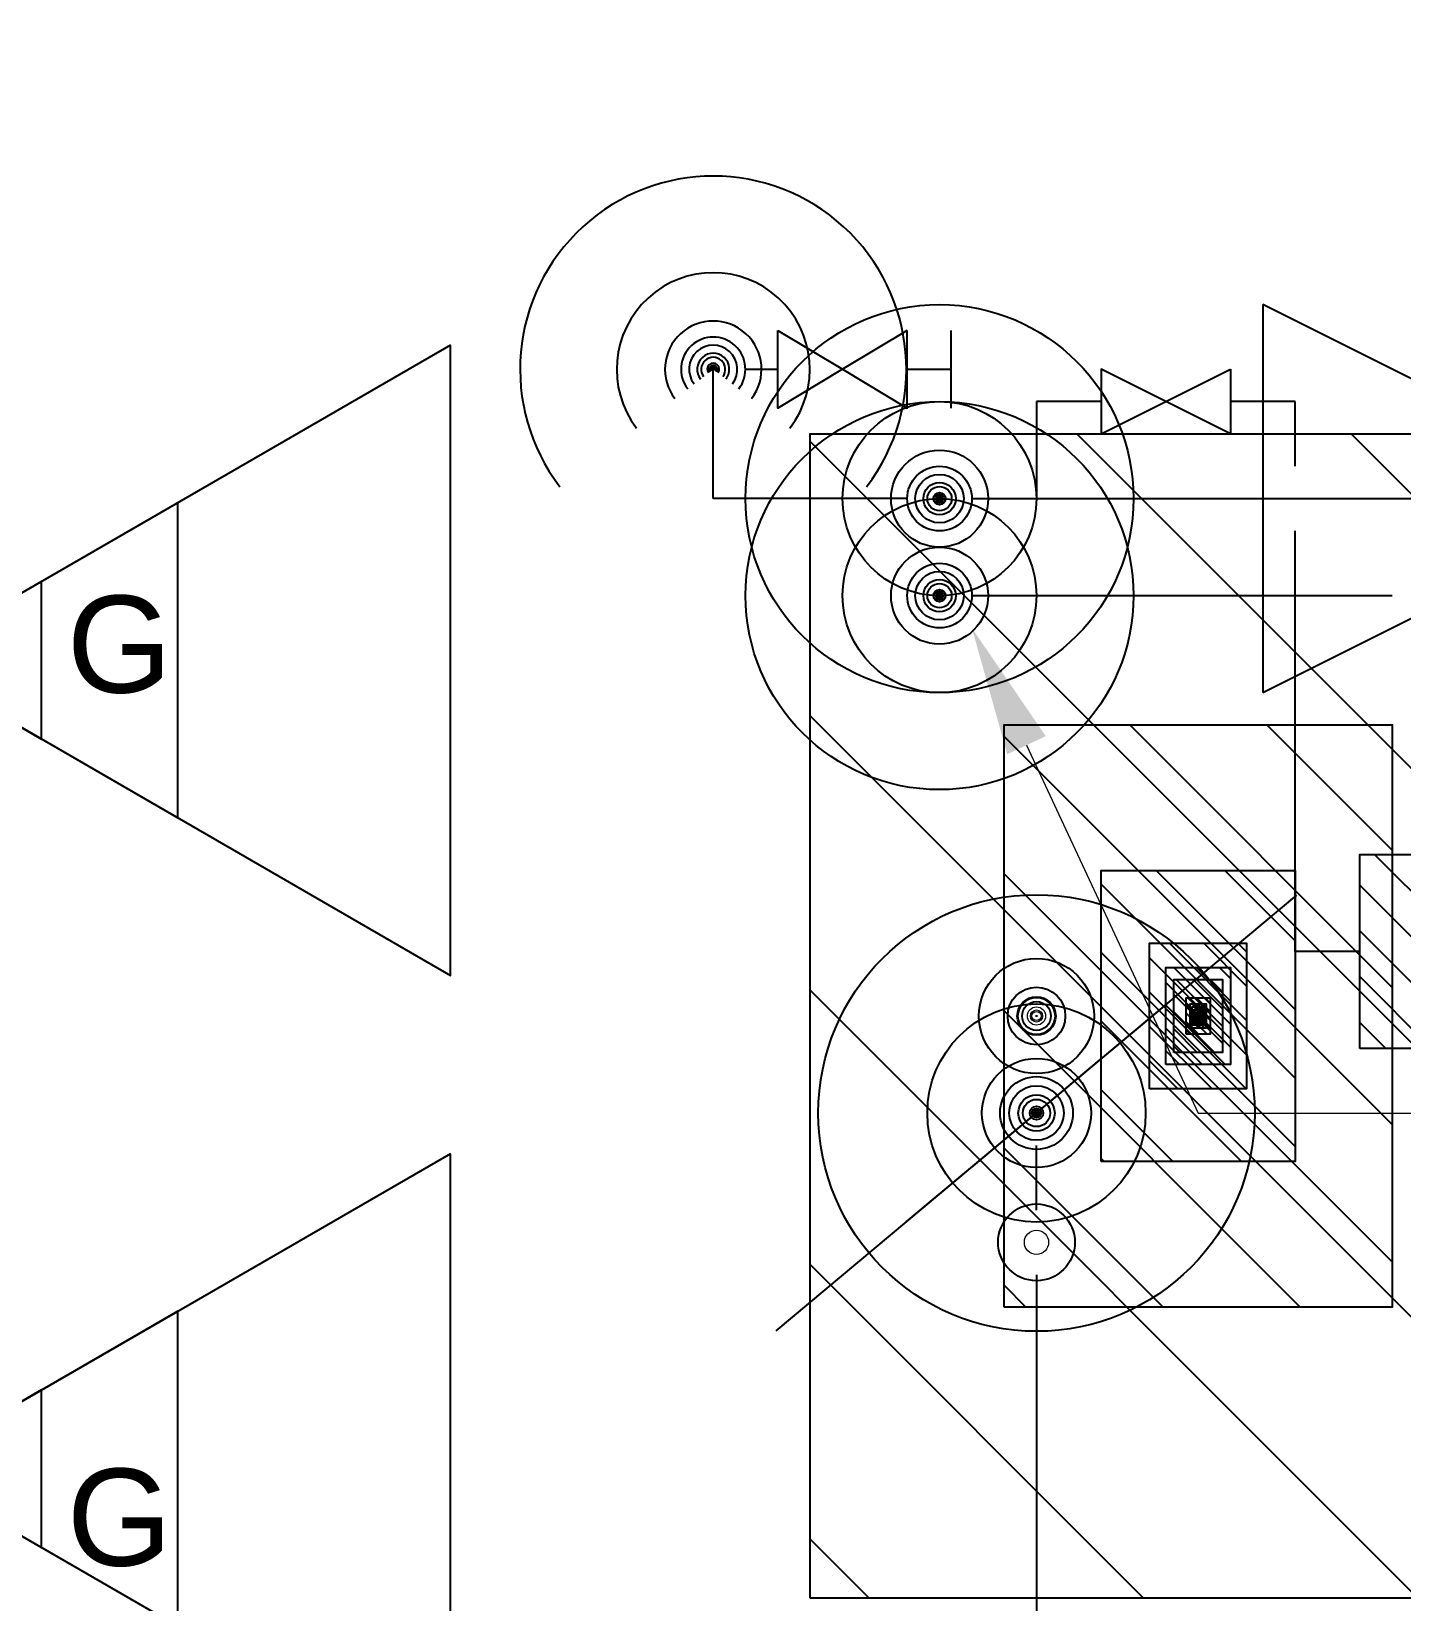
# Model space of a CAD drawing. Extents: x -17670 to 21732, y -105 to 1153.
# Drawn here: x -560.4 to -390.8, y 447.3 to 641.5 of the extents above; entities that cross this region are included whole.
import ezdxf
from ezdxf import colors
from ezdxf.entities.mleader import LeaderData, LeaderLine
from ezdxf.math import Vec2, Vec3

# ---------------------------------------------------------------- set-up
doc = ezdxf.new("R2010")
doc.units = 0
doc.header["$LTSCALE"] = 48
doc.header["$MEASUREMENT"] = 0
for name, color, linetype in [('F-DRNP-N', 6, 'Continuous'), ('F-DRNP-N @ 1 (1)', 6, 'Continuous'), ('F-DRNP-N @ 1 (2)', 6, 'Continuous'), ('F-DRNP-N @ 12', 6, 'Continuous'), ('F-DRNP-N @ 128', 6, 'Continuous'), ('F-DRNP-N @ 16', 6, 'Continuous'), ('F-DRNP-N @ 192', 6, 'Continuous'), ('F-DRNP-N @ 2', 6, 'Continuous'), ('F-DRNP-N @ 24', 6, 'Continuous'), ('F-DRNP-N @ 384', 6, 'Continuous'), ('F-DRNP-N @ 4', 6, 'Continuous'), ('F-DRNP-N @ 48', 6, 'Continuous'), ('F-DRNP-N @ 64', 6, 'Continuous'), ('F-DRNP-N @ 768', 6, 'Continuous'), ('F-DRNP-N @ 8', 6, 'Continuous'), ('F-DRNP-N @ 96', 6, 'Continuous'), ('F-FP-N', 2, 'Continuous'), ('F-FP-N @ 1 (1)', 2, 'Continuous'), ('F-FP-N @ 1 (2)', 2, 'Continuous'), ('F-FP-N @ 12', 2, 'Continuous'), ('F-FP-N @ 128', 2, 'Continuous'), ('F-FP-N @ 16', 2, 'Continuous'), ('F-FP-N @ 192', 2, 'Continuous'), ('F-FP-N @ 2', 2, 'Continuous'), ('F-FP-N @ 24', 2, 'Continuous'), ('F-FP-N @ 384', 2, 'Continuous'), ('F-FP-N @ 4', 2, 'Continuous'), ('F-FP-N @ 48', 2, 'Continuous'), ('F-FP-N @ 64', 2, 'Continuous'), ('F-FP-N @ 768', 2, 'Continuous'), ('F-FP-N @ 8', 2, 'Continuous'), ('F-FP-N @ 96', 2, 'Continuous'), ('F-SPRK-HEAD-N', 2, 'Continuous'), ('F-SPRK-HEAD-N @ 1 (1)', 2, 'Continuous'), ('F-SPRK-HEAD-N @ 1 (2)', 2, 'Continuous'), ('F-SPRK-HEAD-N @ 12', 2, 'Continuous'), ('F-SPRK-HEAD-N @ 128', 2, 'Continuous'), ('F-SPRK-HEAD-N @ 16', 2, 'Continuous'), ('F-SPRK-HEAD-N @ 192', 2, 'Continuous'), ('F-SPRK-HEAD-N @ 2', 2, 'Continuous'), ('F-SPRK-HEAD-N @ 24', 2, 'Continuous'), ('F-SPRK-HEAD-N @ 384', 2, 'Continuous'), ('F-SPRK-HEAD-N @ 4', 2, 'Continuous'), ('F-SPRK-HEAD-N @ 48', 2, 'Continuous'), ('F-SPRK-HEAD-N @ 64', 2, 'Continuous'), ('F-SPRK-HEAD-N @ 768', 2, 'Continuous'), ('F-SPRK-HEAD-N @ 8', 2, 'Continuous'), ('F-SPRK-HEAD-N @ 96', 2, 'Continuous'), ('F-SPRN-N', 1, 'Continuous'), ('F-SPRN-N @ 1 (1)', 1, 'Continuous'), ('F-SPRN-N @ 1 (2)', 1, 'Continuous'), ('F-SPRN-N @ 12', 1, 'Continuous'), ('F-SPRN-N @ 128', 1, 'Continuous'), ('F-SPRN-N @ 16', 1, 'Continuous'), ('F-SPRN-N @ 192', 1, 'Continuous'), ('F-SPRN-N @ 2', 1, 'Continuous'), ('F-SPRN-N @ 24', 1, 'Continuous'), ('F-SPRN-N @ 384', 1, 'Continuous'), ('F-SPRN-N @ 4', 1, 'Continuous'), ('F-SPRN-N @ 48', 1, 'Continuous'), ('F-SPRN-N @ 64', 1, 'Continuous'), ('F-SPRN-N @ 768', 1, 'Continuous'), ('F-SPRN-N @ 8', 1, 'Continuous'), ('F-SPRN-N @ 96', 1, 'Continuous')]:
    doc.layers.add(name, color=color, linetype=linetype)
doc.layers.add('G-ANNO-TEXT', color=70, linetype='Continuous', lineweight=0)
doc.styles.add('Arial', font='arial.ttf')

# ---------------------------------------------------------------- blocks, each defined once
blk = doc.blocks.new('*U10')
at = {"color": 0}
for p, q in [((0.1049187830147655, -0.03749940000000001), (0.1049187830147655, 0.03749939999999998)), ((0.06249899999999999, -1.432797531243127e-17), (0.1049187830147655, -1.408524324551728e-17))]:
    blk.add_line(p, q, dxfattribs=at)
for points in [[(-0.062499, 0.0374994), (0, 0), (-0.062499, -0.0374994)], [(0.06249900000000001, 0.03749939999999999), (1.746272430747545e-18, 0), (0.06249899999999999, -0.0374994)]]:
    blk.add_lwpolyline(points, close=True, dxfattribs=at)
blk = doc.blocks.new('*U11')
h = blk.add_hatch()
h.set_pattern_fill('ANSI31', color=256, scale=0.25)
h.set_pattern_definition([(45, (-0.01682690070235715, -0.005125177488161173), (-0.02209708691207961, 0.02209708691207961), [])])
h.paths.add_polyline_path([(0.09375, 0.0625), (-0.09375, 0.0625), (-0.09374999999999999, -0.0625), (0.09375000000000001, -0.0625)])
blk.add_lwpolyline([(-0.09375, 0.0625), (0.09375, 0.0625), (0.09375000000000001, -0.0625), (-0.09374999999999999, -0.0625)], close=True)
blk = doc.blocks.new('*U1218')
at = {"layer": 'F-FP-N @ 1 (1)', "rotation": 89.99999999999999}
blk.add_blockref('*U11', (-416.0000000149357, 519.7428015229925), dxfattribs=at)
at = {"layer": 'F-FP-N @ 1 (2)', "rotation": 89.99999999999999}
blk.add_blockref('*U11', (-416.0000000149357, 519.7428015229925), dxfattribs=at)
at = {"layer": 'F-FP-N @ 12', "xscale": 12.00000000000001, "yscale": 12.00000000000001, "zscale": 12.00000000000001, "rotation": 89.99999999999999}
blk.add_blockref('*U11', (-416.0000000149357, 519.7428015229925), dxfattribs=at)
at = {"layer": 'F-FP-N @ 128', "xscale": 128.0000000000001, "yscale": 128.0000000000001, "zscale": 128.0000000000001, "rotation": 89.99999999999999}
blk.add_blockref('*U11', (-388.0000000149357, 527.7428015229925), dxfattribs=at)
at = {"layer": 'F-FP-N @ 16', "xscale": 16.00000000000001, "yscale": 16.00000000000001, "zscale": 16.00000000000001, "rotation": 89.99999999999999}
blk.add_blockref('*U11', (-416.0000000149357, 519.7428015229925), dxfattribs=at)
at = {"layer": 'F-FP-N @ 192', "xscale": 192.0000000000001, "yscale": 192.0000000000001, "zscale": 192.0000000000001, "rotation": 89.99999999999999}
blk.add_blockref('*U11', (-416.0000000149357, 519.7428015229925), dxfattribs=at)
at = {"layer": 'F-FP-N @ 2', "xscale": 2.000000000000001, "yscale": 2.000000000000001, "zscale": 2.000000000000001, "rotation": 89.99999999999999}
blk.add_blockref('*U11', (-416.0000000149357, 519.7428015229925), dxfattribs=at)
at = {"layer": 'F-FP-N @ 24', "xscale": 24.00000000000002, "yscale": 24.00000000000002, "zscale": 24.00000000000002, "rotation": 89.99999999999999}
blk.add_blockref('*U11', (-416.0000000149357, 519.7428015229925), dxfattribs=at)
at = {"layer": 'F-FP-N @ 384', "xscale": 384.0000000000003, "yscale": 384.0000000000003, "zscale": 384.0000000000003, "rotation": 89.99999999999999}
blk.add_blockref('*U11', (-416.0000000149357, 519.7428015229925), dxfattribs=at)
at = {"layer": 'F-FP-N @ 4', "xscale": 4.000000000000003, "yscale": 4.000000000000003, "zscale": 4.000000000000003, "rotation": 89.99999999999999}
blk.add_blockref('*U11', (-416.0000000149357, 519.7428015229925), dxfattribs=at)
at = {"layer": 'F-FP-N @ 48', "xscale": 48.00000000000004, "yscale": 48.00000000000004, "zscale": 48.00000000000004, "rotation": 89.99999999999999}
blk.add_blockref('*U11', (-416.0000000149357, 519.7428015229925), dxfattribs=at)
at = {"layer": 'F-FP-N @ 64', "xscale": 64.00000000000004, "yscale": 64.00000000000004, "zscale": 64.00000000000004, "rotation": 89.99999999999999}
blk.add_blockref('*U11', (-416.0000000149357, 519.7428015229925), dxfattribs=at)
at = {"layer": 'F-FP-N @ 768', "xscale": 768.0000000000006, "yscale": 768.0000000000006, "zscale": 768.0000000000006, "rotation": 89.99999999999999}
blk.add_blockref('*U11', (-416.0000000149357, 519.7428015229925), dxfattribs=at)
at = {"layer": 'F-FP-N @ 8', "xscale": 8.000000000000005, "yscale": 8.000000000000005, "zscale": 8.000000000000005, "rotation": 89.99999999999999}
blk.add_blockref('*U11', (-416.0000000149357, 519.7428015229925), dxfattribs=at)
at = {"layer": 'F-FP-N @ 96', "xscale": 96, "yscale": 96, "zscale": 96, "rotation": 90}
blk.add_blockref('*U11', (-416.0000000149357, 519.7428015229925), dxfattribs=at)
blk = doc.blocks.new('*U7')
blk.add_circle((0, 0), 0.03125)
blk = doc.blocks.new('*U1219')
at = {"layer": 'F-FP-N @ 1 (1)'}
blk.add_blockref('*U7', (-448.0000000149357, 583.7428015229925), dxfattribs=at)
at = {"layer": 'F-FP-N @ 1 (2)'}
blk.add_blockref('*U7', (-448.0000000149357, 583.7428015229925), dxfattribs=at)
at = {"layer": 'F-FP-N @ 12', "xscale": 12, "yscale": 12, "zscale": 12}
blk.add_blockref('*U7', (-448.0000000149357, 583.7428015229925), dxfattribs=at)
at = {"layer": 'F-FP-N @ 128', "xscale": 128, "yscale": 128, "zscale": 128}
blk.add_blockref('*U7', (-448.0000000149357, 583.7428015229925), dxfattribs=at)
at = {"layer": 'F-FP-N @ 16', "xscale": 16, "yscale": 16, "zscale": 16}
blk.add_blockref('*U7', (-448.0000000149357, 583.7428015229925), dxfattribs=at)
at = {"layer": 'F-FP-N @ 192', "xscale": 192, "yscale": 192, "zscale": 192}
blk.add_blockref('*U7', (-448.0000000149357, 583.7428015229925), dxfattribs=at)
at = {"layer": 'F-FP-N @ 2', "xscale": 2, "yscale": 2, "zscale": 2}
blk.add_blockref('*U7', (-448.0000000149357, 583.7428015229925), dxfattribs=at)
at = {"layer": 'F-FP-N @ 24', "xscale": 24, "yscale": 24, "zscale": 24}
blk.add_blockref('*U7', (-448.0000000149357, 583.7428015229925), dxfattribs=at)
at = {"layer": 'F-FP-N @ 384', "xscale": 384, "yscale": 384, "zscale": 384}
blk.add_blockref('*U7', (-448.0000000149357, 583.7428015229925), dxfattribs=at)
at = {"layer": 'F-FP-N @ 4', "xscale": 4, "yscale": 4, "zscale": 4}
blk.add_blockref('*U7', (-448.0000000149357, 583.7428015229925), dxfattribs=at)
at = {"layer": 'F-FP-N @ 48', "xscale": 48, "yscale": 48, "zscale": 48}
blk.add_blockref('*U7', (-448.0000000149357, 583.7428015229925), dxfattribs=at)
at = {"layer": 'F-FP-N @ 64', "xscale": 64, "yscale": 64, "zscale": 64}
blk.add_blockref('*U7', (-448.0000000149357, 583.7428015229925), dxfattribs=at)
at = {"layer": 'F-FP-N @ 768', "xscale": 768, "yscale": 768, "zscale": 768}
blk.add_blockref('*U7', (-448.0000000149357, 583.7428015229925), dxfattribs=at)
at = {"layer": 'F-FP-N @ 8', "xscale": 8, "yscale": 8, "zscale": 8}
blk.add_blockref('*U7', (-448.0000000149357, 583.7428015229925), dxfattribs=at)
at = {"layer": 'F-FP-N @ 96', "xscale": 96, "yscale": 96, "zscale": 96}
blk.add_blockref('*U7', (-448.0000000149357, 583.7428015229925), dxfattribs=at)
blk = doc.blocks.new('*U1220')
at = {"layer": 'F-DRNP-N @ 1 (1)'}
blk.add_blockref('*U7', (-448.0000000149357, 571.7428015229925), dxfattribs=at)
at = {"layer": 'F-DRNP-N @ 1 (2)'}
blk.add_blockref('*U7', (-448.0000000149357, 571.7428015229925), dxfattribs=at)
at = {"layer": 'F-DRNP-N @ 12', "xscale": 12, "yscale": 12, "zscale": 12}
blk.add_blockref('*U7', (-448.0000000149357, 571.7428015229925), dxfattribs=at)
at = {"layer": 'F-DRNP-N @ 128', "xscale": 128, "yscale": 128, "zscale": 128}
blk.add_blockref('*U7', (-448.0000000149357, 571.7428015229925), dxfattribs=at)
at = {"layer": 'F-DRNP-N @ 16', "xscale": 16, "yscale": 16, "zscale": 16}
blk.add_blockref('*U7', (-448.0000000149357, 571.7428015229925), dxfattribs=at)
at = {"layer": 'F-DRNP-N @ 192', "xscale": 192, "yscale": 192, "zscale": 192}
blk.add_blockref('*U7', (-448.0000000149357, 571.7428015229925), dxfattribs=at)
at = {"layer": 'F-DRNP-N @ 2', "xscale": 2, "yscale": 2, "zscale": 2}
blk.add_blockref('*U7', (-448.0000000149357, 571.7428015229925), dxfattribs=at)
at = {"layer": 'F-DRNP-N @ 24', "xscale": 24, "yscale": 24, "zscale": 24}
blk.add_blockref('*U7', (-448.0000000149357, 571.7428015229925), dxfattribs=at)
at = {"layer": 'F-DRNP-N @ 384', "xscale": 384, "yscale": 384, "zscale": 384}
blk.add_blockref('*U7', (-448.0000000149357, 571.7428015229925), dxfattribs=at)
at = {"layer": 'F-DRNP-N @ 4', "xscale": 4, "yscale": 4, "zscale": 4}
blk.add_blockref('*U7', (-448.0000000149357, 571.7428015229925), dxfattribs=at)
at = {"layer": 'F-DRNP-N @ 48', "xscale": 48, "yscale": 48, "zscale": 48}
blk.add_blockref('*U7', (-448.0000000149357, 571.7428015229925), dxfattribs=at)
at = {"layer": 'F-DRNP-N @ 64', "xscale": 64, "yscale": 64, "zscale": 64}
blk.add_blockref('*U7', (-448.0000000149357, 571.7428015229925), dxfattribs=at)
at = {"layer": 'F-DRNP-N @ 768', "xscale": 768, "yscale": 768, "zscale": 768}
blk.add_blockref('*U7', (-448.0000000149357, 571.7428015229925), dxfattribs=at)
at = {"layer": 'F-DRNP-N @ 8', "xscale": 8, "yscale": 8, "zscale": 8}
blk.add_blockref('*U7', (-448.0000000149357, 571.7428015229925), dxfattribs=at)
at = {"layer": 'F-DRNP-N @ 96', "xscale": 96, "yscale": 96, "zscale": 96}
blk.add_blockref('*U7', (-448.0000000149357, 571.7428015229925), dxfattribs=at)
blk = doc.blocks.new('*U12')
at = {"linetype": 'Continuous'}
blk.add_arc((0, 0), 0.03111555437015312, 232.5669694738212, 127.4330305261797, dxfattribs=at)
blk = doc.blocks.new('*U1222')
at = {"layer": 'F-FP-N @ 1 (1)', "rotation": 89.99999999999999}
blk.add_blockref('*U12', (-476.0000000149357, 599.7428015229925), dxfattribs=at)
at = {"layer": 'F-FP-N @ 1 (2)', "rotation": 89.99999999999999}
blk.add_blockref('*U12', (-476.0000000149357, 599.7428015229925), dxfattribs=at)
at = {"layer": 'F-FP-N @ 12', "xscale": 12.00000000000001, "yscale": 12.00000000000001, "zscale": 12.00000000000001, "rotation": 89.99999999999999}
blk.add_blockref('*U12', (-476.0000000149357, 599.7428015229925), dxfattribs=at)
at = {"layer": 'F-FP-N @ 128', "xscale": 128.0000000000001, "yscale": 128.0000000000001, "zscale": 128.0000000000001, "rotation": 89.99999999999999}
blk.add_blockref('*U12', (-476.0000000149357, 599.7428015229925), dxfattribs=at)
at = {"layer": 'F-FP-N @ 16', "xscale": 16.00000000000001, "yscale": 16.00000000000001, "zscale": 16.00000000000001, "rotation": 89.99999999999999}
blk.add_blockref('*U12', (-476.0000000149357, 599.7428015229925), dxfattribs=at)
at = {"layer": 'F-FP-N @ 192', "xscale": 192.0000000000002, "yscale": 192.0000000000002, "zscale": 192.0000000000002, "rotation": 89.99999999999999}
blk.add_blockref('*U12', (-476.0000000149357, 599.7428015229925), dxfattribs=at)
at = {"layer": 'F-FP-N @ 2', "xscale": 2.000000000000002, "yscale": 2.000000000000002, "zscale": 2.000000000000002, "rotation": 89.99999999999999}
blk.add_blockref('*U12', (-476.0000000149357, 599.7428015229925), dxfattribs=at)
at = {"layer": 'F-FP-N @ 24', "xscale": 24.00000000000002, "yscale": 24.00000000000002, "zscale": 24.00000000000002, "rotation": 89.99999999999999}
blk.add_blockref('*U12', (-476.0000000149357, 599.7428015229925), dxfattribs=at)
at = {"layer": 'F-FP-N @ 384', "xscale": 384.0000000000003, "yscale": 384.0000000000003, "zscale": 384.0000000000003, "rotation": 89.99999999999999}
blk.add_blockref('*U12', (-476.0000000149357, 599.7428015229925), dxfattribs=at)
at = {"layer": 'F-FP-N @ 4', "xscale": 4.000000000000004, "yscale": 4.000000000000004, "zscale": 4.000000000000004, "rotation": 89.99999999999999}
blk.add_blockref('*U12', (-476.0000000149357, 599.7428015229925), dxfattribs=at)
at = {"layer": 'F-FP-N @ 48', "xscale": 48.00000000000004, "yscale": 48.00000000000004, "zscale": 48.00000000000004, "rotation": 89.99999999999999}
blk.add_blockref('*U12', (-476.0000000149357, 599.7428015229925), dxfattribs=at)
at = {"layer": 'F-FP-N @ 64', "xscale": 64.00000000000006, "yscale": 64.00000000000006, "zscale": 64.00000000000006, "rotation": 89.99999999999999}
blk.add_blockref('*U12', (-476.0000000149357, 599.7428015229925), dxfattribs=at)
at = {"layer": 'F-FP-N @ 768', "xscale": 768.0000000000007, "yscale": 768.0000000000007, "zscale": 768.0000000000007, "rotation": 89.99999999999999}
blk.add_blockref('*U12', (-476.0000000149357, 599.7428015229925), dxfattribs=at)
at = {"layer": 'F-FP-N @ 8', "xscale": 8.000000000000007, "yscale": 8.000000000000007, "zscale": 8.000000000000007, "rotation": 89.99999999999999}
blk.add_blockref('*U12', (-476.0000000149357, 599.7428015229925), dxfattribs=at)
at = {"layer": 'F-FP-N @ 96', "xscale": 96.00000000000009, "yscale": 96.00000000000009, "zscale": 96.00000000000009, "rotation": 89.99999999999999}
blk.add_blockref('*U12', (-476.0000000149357, 599.7428015229925), dxfattribs=at)
blk = doc.blocks.new('*U14')
at = {"linetype": 'Continuous'}
blk.add_line((-0.06249999999977263, 0.03124999999991473), (-0.06249999999977263, -0.03124999999991473), dxfattribs=at)
blk.add_line((0.0625, 0.03124999999991473), (0.0625, -0.03124999999991473))
for points in [[(4.978856679907069e-18, 0.07525884794995247), (-1.456311225609747e-18, 0)], [(-0.03124999999988631, 0.01562499999995737), (4.452778205488932e-18, 0.06536615204957857), (0.03125, 0.01562499999995737)], [(-0.03124999999994316, 0.06536615204957857), (0.03124999999994316, 0.06536615204957857)], [(-0.06249999999977263, -0.03124999999991473), (0, 0), (-0.06249999999977263, 0.03124999999991473)], [(0.0625, -0.03124999999991473), (0, 0), (0.0625, 0.03124999999991473)]]:
    blk.add_lwpolyline(points)
blk = doc.blocks.new('*U1223')
at = {"layer": 'F-FP-N @ 1 (1)'}
blk.add_blockref('*U14', (-360.0000000149357, 583.7428015229925), dxfattribs=at)
at = {"layer": 'F-FP-N @ 1 (2)'}
blk.add_blockref('*U14', (-360.0000000149357, 583.7428015229925), dxfattribs=at)
at = {"layer": 'F-FP-N @ 12', "xscale": 12, "yscale": 12, "zscale": 12}
blk.add_blockref('*U14', (-360.0000000149357, 583.7428015229925), dxfattribs=at)
at = {"layer": 'F-FP-N @ 128', "xscale": 128, "yscale": 128, "zscale": 128}
blk.add_blockref('*U14', (-360.0000000149357, 583.7428015229925), dxfattribs=at)
at = {"layer": 'F-FP-N @ 16', "xscale": 16, "yscale": 16, "zscale": 16}
blk.add_blockref('*U14', (-360.0000000149357, 583.7428015229925), dxfattribs=at)
at = {"layer": 'F-FP-N @ 192', "xscale": 192, "yscale": 192, "zscale": 192}
blk.add_blockref('*U14', (-360.0000000149357, 583.7428015229925), dxfattribs=at)
at = {"layer": 'F-FP-N @ 2', "xscale": 2, "yscale": 2, "zscale": 2}
blk.add_blockref('*U14', (-360.0000000149357, 583.7428015229925), dxfattribs=at)
at = {"layer": 'F-FP-N @ 24', "xscale": 24, "yscale": 24, "zscale": 24}
blk.add_blockref('*U14', (-360.0000000149357, 583.7428015229925), dxfattribs=at)
at = {"layer": 'F-FP-N @ 384', "xscale": 384, "yscale": 384, "zscale": 384}
blk.add_blockref('*U14', (-360.0000000149357, 583.7428015229925), dxfattribs=at)
at = {"layer": 'F-FP-N @ 4', "xscale": 4, "yscale": 4, "zscale": 4}
blk.add_blockref('*U14', (-360.0000000149357, 583.7428015229925), dxfattribs=at)
at = {"layer": 'F-FP-N @ 48', "xscale": 48, "yscale": 48, "zscale": 48}
blk.add_blockref('*U14', (-360.0000000149357, 583.7428015229925), dxfattribs=at)
at = {"layer": 'F-FP-N @ 64', "xscale": 64, "yscale": 64, "zscale": 64}
blk.add_blockref('*U14', (-360.0000000149357, 583.7428015229925), dxfattribs=at)
at = {"layer": 'F-FP-N @ 768', "xscale": 768, "yscale": 768, "zscale": 768}
blk.add_blockref('*U14', (-360.0000000149357, 583.7428015229925), dxfattribs=at)
at = {"layer": 'F-FP-N @ 8', "xscale": 8, "yscale": 8, "zscale": 8}
blk.add_blockref('*U14', (-360.0000000149357, 583.7428015229925), dxfattribs=at)
at = {"layer": 'F-FP-N @ 96', "xscale": 96, "yscale": 96, "zscale": 96}
blk.add_blockref('*U14', (-360.0000000149357, 583.7428015229925), dxfattribs=at)
blk = doc.blocks.new('*U32')
blk.add_lwpolyline([(0.05074286410417864, -0.08788921875), (0, 0), (-0.05074286410417864, -0.08788921875)], close=True)
blk = doc.blocks.new('*U1491')
at = {"layer": 'F-SPRK-HEAD-N @ 1 (1)', "rotation": 90}
blk.add_blockref('*U32', (-576.0000000149357, 563.7428015229925), dxfattribs=at)
at = {"layer": 'F-SPRK-HEAD-N @ 1 (2)', "rotation": 90}
blk.add_blockref('*U32', (-576.0000000149357, 563.7428015229925), dxfattribs=at)
at = {"layer": 'F-SPRK-HEAD-N @ 12', "xscale": 12, "yscale": 12, "zscale": 12, "rotation": 90}
blk.add_blockref('*U32', (-576.0000000149357, 563.7428015229925), dxfattribs=at)
at = {"layer": 'F-SPRK-HEAD-N @ 128', "xscale": 128, "yscale": 128, "zscale": 128, "rotation": 90}
blk.add_blockref('*U32', (-576.0000000149357, 563.7428015229925), dxfattribs=at)
at = {"layer": 'F-SPRK-HEAD-N @ 16', "xscale": 16, "yscale": 16, "zscale": 16, "rotation": 90}
blk.add_blockref('*U32', (-576.0000000149357, 563.7428015229925), dxfattribs=at)
at = {"layer": 'F-SPRK-HEAD-N @ 192', "xscale": 192, "yscale": 192, "zscale": 192, "rotation": 90}
blk.add_blockref('*U32', (-576.0000000149357, 563.7428015229925), dxfattribs=at)
at = {"layer": 'F-SPRK-HEAD-N @ 2', "xscale": 2, "yscale": 2, "zscale": 2, "rotation": 90}
blk.add_blockref('*U32', (-576.0000000149357, 563.7428015229925), dxfattribs=at)
at = {"layer": 'F-SPRK-HEAD-N @ 24', "xscale": 24, "yscale": 24, "zscale": 24, "rotation": 90}
blk.add_blockref('*U32', (-576.0000000149357, 563.7428015229925), dxfattribs=at)
at = {"layer": 'F-SPRK-HEAD-N @ 384', "xscale": 384, "yscale": 384, "zscale": 384, "rotation": 90}
blk.add_blockref('*U32', (-576.0000000149357, 563.7428015229925), dxfattribs=at)
at = {"layer": 'F-SPRK-HEAD-N @ 4', "xscale": 4, "yscale": 4, "zscale": 4, "rotation": 90}
blk.add_blockref('*U32', (-576.0000000149357, 563.7428015229925), dxfattribs=at)
at = {"layer": 'F-SPRK-HEAD-N @ 48', "xscale": 48, "yscale": 48, "zscale": 48, "rotation": 90}
blk.add_blockref('*U32', (-576.0000000149357, 563.7428015229925), dxfattribs=at)
at = {"layer": 'F-SPRK-HEAD-N @ 64', "xscale": 64, "yscale": 64, "zscale": 64, "rotation": 90}
blk.add_blockref('*U32', (-576.0000000149357, 563.7428015229925), dxfattribs=at)
at = {"layer": 'F-SPRK-HEAD-N @ 768', "xscale": 768, "yscale": 768, "zscale": 768, "rotation": 90}
blk.add_blockref('*U32', (-576.0000000149357, 563.7428015229925), dxfattribs=at)
at = {"layer": 'F-SPRK-HEAD-N @ 8', "xscale": 8, "yscale": 8, "zscale": 8, "rotation": 90}
blk.add_blockref('*U32', (-576.0000000149357, 563.7428015229925), dxfattribs=at)
at = {"layer": 'F-SPRK-HEAD-N @ 96', "xscale": 96, "yscale": 96, "zscale": 96, "rotation": 90}
blk.add_blockref('*U32', (-576.0000000149357, 563.7428015229925), dxfattribs=at)
blk = doc.blocks.new('*U1492')
at = {"layer": 'F-SPRK-HEAD-N @ 1 (1)', "rotation": 90}
blk.add_blockref('*U32', (-576.0000000149357, 463.7428015229925), dxfattribs=at)
at = {"layer": 'F-SPRK-HEAD-N @ 1 (2)', "rotation": 90}
blk.add_blockref('*U32', (-576.0000000149357, 463.7428015229925), dxfattribs=at)
at = {"layer": 'F-SPRK-HEAD-N @ 12', "xscale": 12, "yscale": 12, "zscale": 12, "rotation": 90}
blk.add_blockref('*U32', (-576.0000000149357, 463.7428015229925), dxfattribs=at)
at = {"layer": 'F-SPRK-HEAD-N @ 128', "xscale": 128, "yscale": 128, "zscale": 128, "rotation": 90}
blk.add_blockref('*U32', (-576.0000000149357, 463.7428015229925), dxfattribs=at)
at = {"layer": 'F-SPRK-HEAD-N @ 16', "xscale": 16, "yscale": 16, "zscale": 16, "rotation": 90}
blk.add_blockref('*U32', (-576.0000000149357, 463.7428015229925), dxfattribs=at)
at = {"layer": 'F-SPRK-HEAD-N @ 192', "xscale": 192, "yscale": 192, "zscale": 192, "rotation": 90}
blk.add_blockref('*U32', (-576.0000000149357, 463.7428015229925), dxfattribs=at)
at = {"layer": 'F-SPRK-HEAD-N @ 2', "xscale": 2, "yscale": 2, "zscale": 2, "rotation": 90}
blk.add_blockref('*U32', (-576.0000000149357, 463.7428015229925), dxfattribs=at)
at = {"layer": 'F-SPRK-HEAD-N @ 24', "xscale": 24, "yscale": 24, "zscale": 24, "rotation": 90}
blk.add_blockref('*U32', (-576.0000000149357, 463.7428015229925), dxfattribs=at)
at = {"layer": 'F-SPRK-HEAD-N @ 384', "xscale": 384, "yscale": 384, "zscale": 384, "rotation": 90}
blk.add_blockref('*U32', (-576.0000000149357, 463.7428015229925), dxfattribs=at)
at = {"layer": 'F-SPRK-HEAD-N @ 4', "xscale": 4, "yscale": 4, "zscale": 4, "rotation": 90}
blk.add_blockref('*U32', (-576.0000000149357, 463.7428015229925), dxfattribs=at)
at = {"layer": 'F-SPRK-HEAD-N @ 48', "xscale": 48, "yscale": 48, "zscale": 48, "rotation": 90}
blk.add_blockref('*U32', (-576.0000000149357, 463.7428015229925), dxfattribs=at)
at = {"layer": 'F-SPRK-HEAD-N @ 64', "xscale": 64, "yscale": 64, "zscale": 64, "rotation": 90}
blk.add_blockref('*U32', (-576.0000000149357, 463.7428015229925), dxfattribs=at)
at = {"layer": 'F-SPRK-HEAD-N @ 768', "xscale": 768, "yscale": 768, "zscale": 768, "rotation": 90}
blk.add_blockref('*U32', (-576.0000000149357, 463.7428015229925), dxfattribs=at)
at = {"layer": 'F-SPRK-HEAD-N @ 8', "xscale": 8, "yscale": 8, "zscale": 8, "rotation": 90}
blk.add_blockref('*U32', (-576.0000000149357, 463.7428015229925), dxfattribs=at)
at = {"layer": 'F-SPRK-HEAD-N @ 96', "xscale": 96, "yscale": 96, "zscale": 96, "rotation": 90}
blk.add_blockref('*U32', (-576.0000000149357, 463.7428015229925), dxfattribs=at)
blk = doc.blocks.new('PLMB BALL VALVES')
at = {"linetype": 'Continuous'}
blk.add_lwpolyline([(-0.06249999999977263, -0.03124999999991473), (-0.06249999999977263, 0.03124999999991463), (0.0625, -0.03124999999991473), (0.0625, 0.03124999999991472), (-0.06249999999977263, -0.03124999999991473)], dxfattribs=at)
blk = doc.blocks.new('*U38')
blk.add_circle((0, 0), 0.037109375)
at = {"color": 7, "lineweight": 0}
blk.add_circle((0, 0), 0.01171875, dxfattribs=at)
blk = doc.blocks.new('*U1508')
at = {"layer": 'F-SPRK-HEAD-N @ 1 (1)'}
blk.add_blockref('*U38', (-436.0000000149357, 519.7428015229925), dxfattribs=at)
at = {"layer": 'F-SPRK-HEAD-N @ 1 (2)'}
blk.add_blockref('*U38', (-436.0000000149357, 519.7428015229925), dxfattribs=at)
at = {"layer": 'F-SPRK-HEAD-N @ 128', "xscale": 128, "yscale": 128, "zscale": 128}
blk.add_blockref('*U38', (-436.0000000149357, 491.7428015229925), dxfattribs=at)
at = {"layer": 'F-SPRK-HEAD-N @ 192', "xscale": 192, "yscale": 192, "zscale": 192}
blk.add_blockref('*U38', (-436.0000000149357, 519.7428015229925), dxfattribs=at)
at = {"layer": 'F-SPRK-HEAD-N @ 48', "xscale": 48, "yscale": 48, "zscale": 48}
blk.add_blockref('*U38', (-436.0000000149357, 519.7428015229925), dxfattribs=at)
at = {"layer": 'F-SPRK-HEAD-N @ 64', "xscale": 64, "yscale": 64, "zscale": 64}
blk.add_blockref('*U38', (-436.0000000149357, 519.7428015229925), dxfattribs=at)
at = {"layer": 'F-SPRK-HEAD-N @ 96', "xscale": 96, "yscale": 96, "zscale": 96}
blk.add_blockref('*U38', (-436.0000000149357, 519.7428015229925), dxfattribs=at)
blk = doc.blocks.new('*U54')
at = {"color": 7, "linetype": 'Continuous'}
blk.add_line((-0.03508318765717974, 0.04195107388432913), (0.03508318765701651, -0.04195107388413392), dxfattribs=at)
at = {"linetype": 'Continuous'}
blk.add_circle((-8.161527009775682e-14, 9.759901220540712e-14), 0.03515625, dxfattribs=at)
blk = doc.blocks.new('*U1511')
at = {"layer": 'F-SPRN-N @ 1 (1)', "rotation": 90}
blk.add_blockref('*U54', (-436.0000000149357, 507.7428015229925), dxfattribs=at)
at = {"layer": 'F-SPRN-N @ 1 (2)', "rotation": 90}
blk.add_blockref('*U54', (-436.0000000149357, 507.7428015229925), dxfattribs=at)
at = {"layer": 'F-SPRN-N @ 12', "xscale": 12, "yscale": 12, "zscale": 12, "rotation": 90}
blk.add_blockref('*U54', (-436.0000000149357, 507.7428015229925), dxfattribs=at)
at = {"layer": 'F-SPRN-N @ 128', "xscale": 128, "yscale": 128, "zscale": 128, "rotation": 90}
blk.add_blockref('*U54', (-436.0000000149357, 507.7428015229925), dxfattribs=at)
at = {"layer": 'F-SPRN-N @ 16', "xscale": 16, "yscale": 16, "zscale": 16, "rotation": 90}
blk.add_blockref('*U54', (-436.0000000149357, 507.7428015229925), dxfattribs=at)
at = {"layer": 'F-SPRN-N @ 192', "xscale": 192, "yscale": 192, "zscale": 192, "rotation": 90}
blk.add_blockref('*U54', (-436.0000000149357, 507.7428015229925), dxfattribs=at)
at = {"layer": 'F-SPRN-N @ 2', "xscale": 2, "yscale": 2, "zscale": 2, "rotation": 90}
blk.add_blockref('*U54', (-436.0000000149357, 507.7428015229925), dxfattribs=at)
at = {"layer": 'F-SPRN-N @ 24', "xscale": 24, "yscale": 24, "zscale": 24, "rotation": 90}
blk.add_blockref('*U54', (-436.0000000149357, 507.7428015229925), dxfattribs=at)
at = {"layer": 'F-SPRN-N @ 384', "xscale": 384, "yscale": 384, "zscale": 384, "rotation": 90}
blk.add_blockref('*U54', (-436.0000000149357, 507.7428015229925), dxfattribs=at)
at = {"layer": 'F-SPRN-N @ 4', "xscale": 4, "yscale": 4, "zscale": 4, "rotation": 90}
blk.add_blockref('*U54', (-436.0000000149357, 507.7428015229925), dxfattribs=at)
at = {"layer": 'F-SPRN-N @ 48', "xscale": 48, "yscale": 48, "zscale": 48, "rotation": 90}
blk.add_blockref('*U54', (-436.0000000149357, 507.7428015229925), dxfattribs=at)
at = {"layer": 'F-SPRN-N @ 64', "xscale": 64, "yscale": 64, "zscale": 64, "rotation": 90}
blk.add_blockref('*U54', (-436.0000000149357, 507.7428015229925), dxfattribs=at)
at = {"layer": 'F-SPRN-N @ 768', "xscale": 768, "yscale": 768, "zscale": 768, "rotation": 90}
blk.add_blockref('*U54', (-436.0000000149357, 507.7428015229925), dxfattribs=at)
at = {"layer": 'F-SPRN-N @ 8', "xscale": 8, "yscale": 8, "zscale": 8, "rotation": 90}
blk.add_blockref('*U54', (-436.0000000149357, 507.7428015229925), dxfattribs=at)
at = {"layer": 'F-SPRN-N @ 96', "xscale": 96, "yscale": 96, "zscale": 96, "rotation": 90}
blk.add_blockref('*U54', (-436.0000000149357, 507.7428015229925), dxfattribs=at)

msp = doc.modelspace()

# ---------------------------------------------------------------- linework, layer by layer
at = {"layer": 'F-DRNP-N'}
for p, q in [((-436.0000000149357, 595.7428015229925), (-436.0000000149357, 583.7428015229925)), ((-428.0000000149357, 595.7428015229925), (-436.0000000149357, 595.7428015229925)), ((-404.0000000149357, 595.7428015229925), (-412.0000000149357, 595.7428015229925)), ((-404.0000000149357, 587.7428015229925), (-404.0000000149357, 595.7428015229925)), ((-404.0000000149357, 571.7428015229925), (-404.0000000149357, 579.7428015229925)), ((-444.0000000149357, 571.7428015229925), (-392.0000000149357, 571.7428015229925)), ((-404.0000000149357, 527.7428015229925), (-404.0000000149357, 571.7428015229925)), ((-396.0000000149357, 527.7428015229925), (-404.0000000149357, 527.7428015229925))]:
    msp.add_line(p, q, dxfattribs=at)
at = {"layer": 'F-FP-N'}
for p, q in [((-476.0000000149357, 583.7428015229925), (-476.0000000149357, 599.7428015229925)), ((-472.0000000149357, 599.7428015229925), (-468.0000000149357, 599.7428015229925)), ((-452.0000000149357, 583.7428015229925), (-476.0000000149357, 583.7428015229925)), ((-444.0000000149357, 583.7428015229925), (-368.0000000149357, 583.7428015229925))]:
    msp.add_line(p, q, dxfattribs=at)
at = {"layer": 'F-SPRN-N'}
for p, q in [((-436.0000000149357, 495.7428015229925), (-436.0000000149357, 503.7428015229925)), ((-436.0000000149357, 487.7428015229925), (-436.0000000149357, 411.7428015229925))]:
    msp.add_line(p, q, dxfattribs=at)

# ---------------------------------------------------------------- block references
at = {"layer": 'F-DRNP-N'}
msp.add_blockref('*U1220', (0, 0), dxfattribs=at)
at = {"layer": 'F-DRNP-N @ 128', "xscale": 128, "yscale": 128, "zscale": 128, "rotation": 180}
msp.add_blockref('PLMB BALL VALVES', (-420.0000000149357, 595.7428015229925), dxfattribs=at)
at = {"layer": 'F-FP-N'}
for name in ['*U1223', '*U1222', '*U1219', '*U1218']:
    msp.add_blockref(name, (0, 0), dxfattribs=at)
at = {"layer": 'F-FP-N @ 128', "xscale": 128, "yscale": 128, "zscale": 128}
msp.add_blockref('*U10', (-460.0000000149357, 599.7428015229925), dxfattribs=at)
at = {"layer": 'F-SPRK-HEAD-N'}
for name in ['*U1491', '*U1508', '*U1492']:
    msp.add_blockref(name, (0, 0), dxfattribs=at)
at = {"layer": 'F-SPRN-N'}
msp.add_blockref('*U1511', (0, 0), dxfattribs=at)

# ---------------------------------------------------------------- texts
at = {"layer": 'G-ANNO-TEXT', "char_height": 12, "attachment_point": 1, "style": 'Arial'}
for insert in [(-556.0000000149357, 571.7428015229925), (-556.0000000149357, 463.7428015229925)]:
    msp.add_mtext_dynamic_manual_height_columns('G', width=48, gutter_width=60, heights=[0], dxfattribs=dict(at, insert=insert))

# ---------------------------------------------------------------- leaders
at = {"layer": 'G-ANNO-TEXT'}
ml = msp.add_multileader_mtext('Standard', dxfattribs=at)
ml.set_content('\\A1;3"DR UP\\P6"FP UP\\PFCVS\\P2{\\H0.8x;\\S1#2;\\H1.25x;"FDC}', color=256, style='Arial')
ml.set_leader_properties(color=256, linetype='ByLayer', lineweight=-1)
ml.build(insert=Vec2(0, 0))
ml.multileader.update_dxf_attribs({"has_dogleg": 0, "dogleg_length": 0.125, "arrow_head_size": 16, "scale": 128})
ctx = ml.context
ctx.base_point, ctx.scale, ctx.char_height, ctx.arrow_head_size, ctx.landing_gap_size, ctx.plane_origin = Vec3(139.9999999850643, 507.7428015229925), 128, 12, 16, 4, Vec3(-252.0000000149357, 663.7428015229925)
notes = []
notes.append((ctx, [(0, (1, 1, 0), (123.9999999850643, 507.7428015229925), (1, 0), 16, [(0, [(-444.0000000149357, 567.7428015229925), (-416.0000000149357, 507.7428015229925)], 0, [])])]))
ctx.mtext.insert, ctx.mtext.flow_direction = Vec3(143.9999999850643, 513.845120759009), 5
for ctx, leaders in notes:
    for number, flags, end, landing, length, lines in leaders:
        leader = LeaderData()
        leader.index, (leader.has_last_leader_line, leader.has_dogleg_vector, leader.attachment_direction) = number, flags
        leader.last_leader_point, leader.dogleg_vector, leader.dogleg_length = Vec3(end), Vec3(landing), length
        for number, points, colour, breaks in lines:
            line = LeaderLine()
            line.index, line.vertices, line.color, line.breaks = number, Vec3.list(points), colors.encode_raw_color(colour), breaks
            leader.lines.append(line)
        ctx.leaders.append(leader)

doc.saveas('drawing.dxf')
